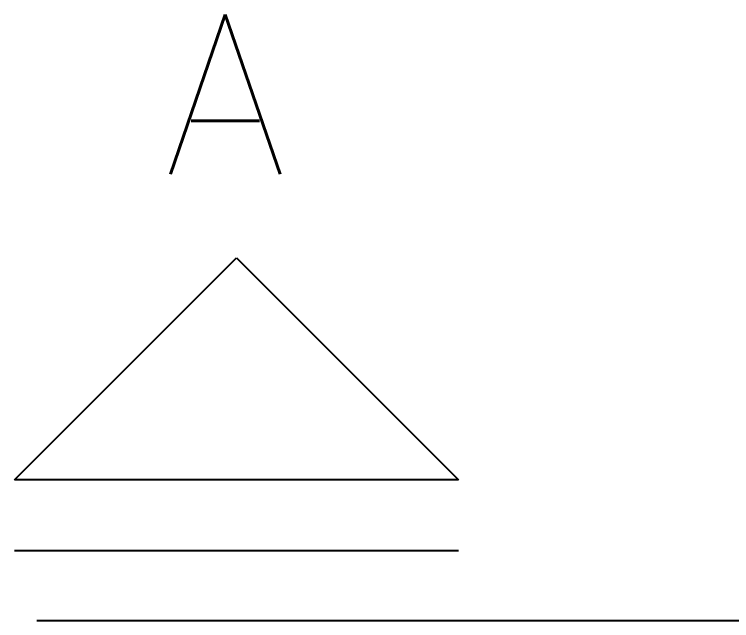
# Model space of a CAD drawing. Extents: x -410.3 to -320, y 119.3 to 190.5.
# Drawn here: x -380.572 to -379.764, y 143.781 to 144.464 of the extents above; entities that cross this region are included whole.
import ezdxf

# ---------------------------------------------------------------- set-up
doc = ezdxf.new("R2010")
doc.units = 0
doc.header["$MEASUREMENT"] = 0
doc.linetypes.add('DASHDOT', pattern=[1.1, 0.8, -0.15, 0, -0.15])
doc.layers.add('ALVENARIA', color=7, linetype='CONTINUOUS')
doc.layers.add('TEXTO4', color=4, linetype='CONTINUOUS')
doc.styles.add('SIMPLEX', font='SIMPLEX.SHX')

msp = doc.modelspace()

# ---------------------------------------------------------------- linework, layer by layer
at = {"layer": 'ALVENARIA'}
for p, q in [((-380.5718, 143.9399), (-380.3218, 144.1899)), ((-380.3218, 144.1899), (-380.0718, 143.9399)), ((-380.0718, 143.9399), (-380.5718, 143.9399)), ((-380.0718, 143.85998), (-380.5718, 143.85998))]:
    msp.add_line(p, q, dxfattribs=at)
at = {"layer": 'ALVENARIA', "linetype": 'DASHDOT'}
msp.add_line((-380.54662, 143.78143), (-377.45391, 143.78143), dxfattribs=at)

# ---------------------------------------------------------------- texts
at = {"layer": 'TEXTO4', "style": 'SIMPLEX'}
msp.add_text('A', height=0.18, dxfattribs=at).set_placement((-380.40373, 144.28429))

doc.saveas('drawing.dxf')
